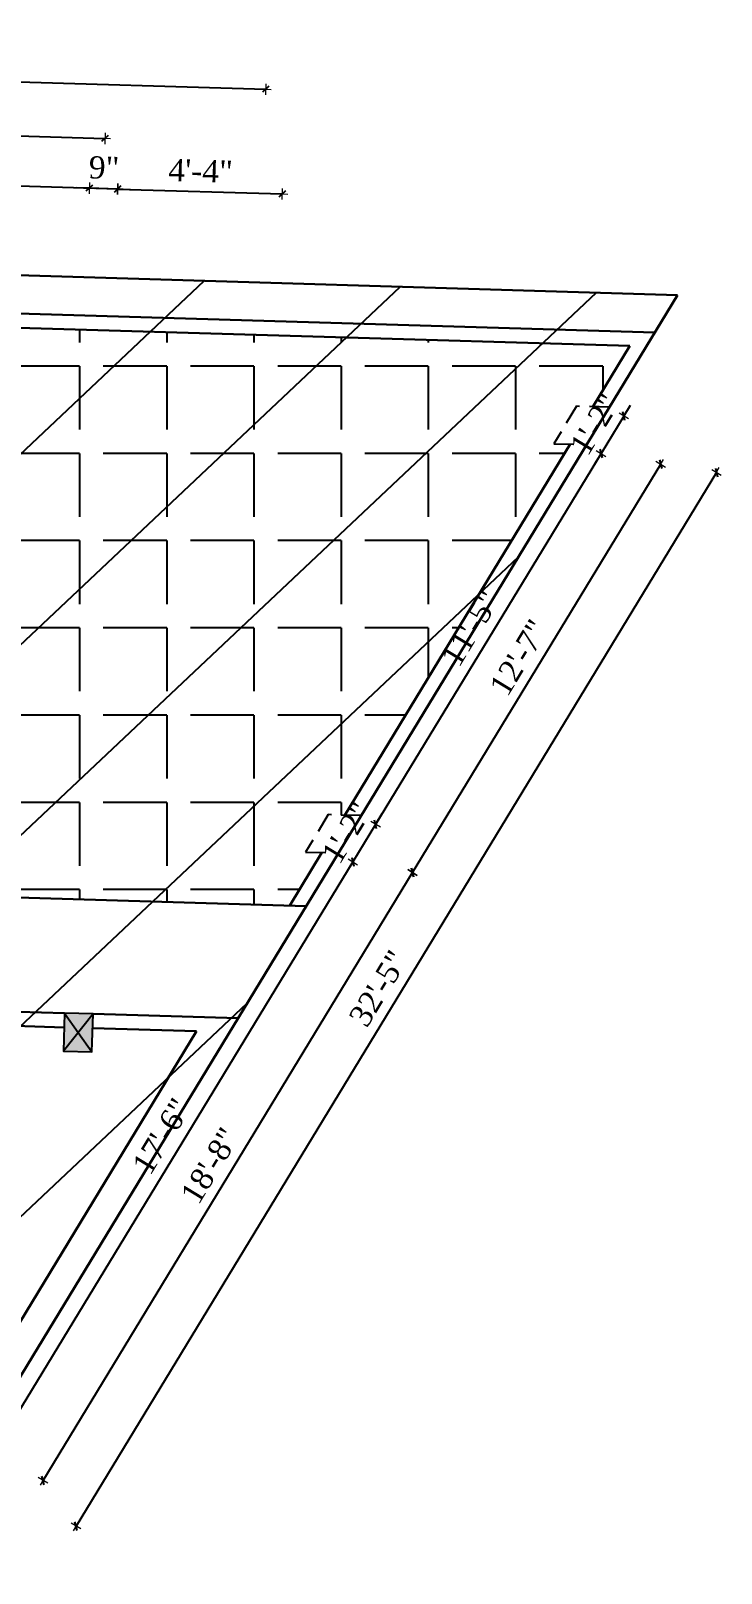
# Model space of a CAD drawing. Header units: inches. Extents: x 4069 to 291496, y -47643 to 12535.
# Drawn here: x 141950.4 to 142168.1, y -22585.9 to -22099.7 of the extents above; entities that cross this region are included whole.
import ezdxf

# ---------------------------------------------------------------- set-up
doc = ezdxf.new("R2010")
doc.units = ezdxf.units.IN
doc.header["$LTSCALE"] = 5
doc.header["$MEASUREMENT"] = 0
doc.linetypes.add('HIDDEN', pattern=[0.375, 0.25, -0.125])
doc.layers.add('A-WALL', color=7, linetype='Continuous', lineweight=9)
doc.layers.add('Dimension', color=7, linetype='Continuous', lineweight=18)
doc.layers.add('dim line', color=7, linetype='Continuous', lineweight=15, true_color=0xfab2b2)
doc.layers.add('WALL', color=7, linetype='Continuous')
doc.styles.add('ordinary', font='times.ttf')
doc.dimstyles.new('Copy of 96', dxfattribs={"dimtxt": 7, "dimasz": 4, "dimexe": 0.5, "dimexo": 0.5, "dimgap": 3, "dimtad": 1, "dimdec": 1, "dimzin": 11, "dimdsep": 46, "dimlunit": 4, "dimtxsty": 'ordinary', "dimblk": 'OBLIQUE', "dimcen": 0.09, "dimse1": 1, "dimse2": 1, "dimclrt": 6, "dimazin": 0, "dimtfac": 1, "dimtdec": 1, "dimtix": 1, "dimtmove": 2, "dimatfit": 3, "dimldrblk": 'leader', "dimfxl": 0.5, "dimfxlon": 1, "dimtolj": 1, "dimtzin": 0, "dimarcsym": 0})

# ---------------------------------------------------------------- blocks, each defined once
blk = doc.blocks.new('oblique')
at = {"color": 0, "lineweight": -2}
blk.add_line((0.25, 0.25), (-0.25, -0.25), dxfattribs=at)
at = {"layer": 'dim line', "lineweight": 9}
for p, q in [((-0.4375, 0), (0.4375, 0)), ((0, 0.4375), (0, -0.4375))]:
    blk.add_line(p, q, dxfattribs=at)
blk = doc.blocks.new('*D4268')
at = {"layer": 'A-WALL', "color": 0, "lineweight": -2, "ltscale": 50, "transparency": 16777216}
blk.add_line((141824.47, -22129.22), (141973.75, -22133.67), dxfattribs=at)
at = {"layer": 'Defpoints', "color": 0, "ltscale": 50, "transparency": 16777216}
for p in [(141973.75, -22133.67), (141816.24, -22405.02), (141965.52, -22409.48)]:
    blk.add_point(p, dxfattribs=at)
at = {"layer": 'A-WALL', "color": 0, "lineweight": -2, "ltscale": 50, "transparency": 16777216, "xscale": 4, "yscale": 4, "zscale": 4}
for p, rotation in [((141824.47, -22129.22), 178.2899854285133), ((141973.75, -22133.67), 358.2899854285133)]:
    blk.add_blockref('oblique', p, dxfattribs=dict(at, rotation=rotation))
at = {"layer": 'A-WALL', "color": 6, "ltscale": 50, "transparency": 16777216, "insert": (141899.31, -22124.89), "char_height": 7, "attachment_point": 5, "rotation": 358.29, "style": 'ordinary'}
blk.add_mtext('\\A1;12\'-5"', dxfattribs=at)
blk = doc.blocks.new('_OBLIQUE')
at = {"color": 0, "linetype": 'ByBlock'}
blk.add_line((-0.5, -0.5), (0.5, 0.5), dxfattribs=at)
blk = doc.blocks.new('leader')
at = {"layer": 'Dimension'}
for p, q in [((0, -4.33), (0, 4.33)), ((-4.42, 0), (4.42, 0))]:
    blk.add_line(p, q, dxfattribs=at)
blk = doc.blocks.new('*D4269')
at = {"layer": 'A-WALL', "color": 0, "lineweight": -2, "ltscale": 50, "transparency": 16777216}
blk.add_line((141564.15, -22104.41), (142024.45, -22118.15), dxfattribs=at)
at = {"layer": 'Defpoints', "color": 0, "ltscale": 50, "transparency": 16777216}
for p in [(142024.45, -22118.15), (141555.41, -22397.24), (142015.71, -22410.98)]:
    blk.add_point(p, dxfattribs=at)
at = {"layer": 'A-WALL', "color": 0, "lineweight": -2, "ltscale": 50, "transparency": 16777216, "xscale": 4, "yscale": 4, "zscale": 4}
for p, rotation in [((141564.15, -22104.41), 178.2899854285133), ((142024.45, -22118.15), 358.2899854285133)]:
    blk.add_blockref('oblique', p, dxfattribs=dict(at, rotation=rotation))
at = {"layer": 'A-WALL', "color": 6, "ltscale": 50, "transparency": 16777216, "insert": (141794.5, -22104.73), "char_height": 7, "attachment_point": 5, "rotation": 358.29, "style": 'ordinary'}
blk.add_mtext('\\A1;38\'-5"', dxfattribs=at)
blk = doc.blocks.new('*D4270')
at = {"layer": 'A-WALL', "color": 0, "lineweight": -2, "ltscale": 50, "transparency": 16777216}
for p, q in [((142137.36, -22221.16), (142130.19, -22232.95)), ((142137.36, -22221.16), (142139.44, -22217.74)), ((142130.19, -22232.95), (142128.12, -22236.37))]:
    blk.add_line(p, q, dxfattribs=at)
at = {"layer": 'Defpoints', "color": 0, "ltscale": 50, "transparency": 16777216}
for p in [(142132.8, -22218.39), (142125.63, -22230.18), (142130.19, -22232.95)]:
    blk.add_point(p, dxfattribs=at)
at = {"layer": 'A-WALL', "color": 0, "lineweight": -2, "ltscale": 50, "transparency": 16777216, "xscale": 4, "yscale": 4, "zscale": 4}
for p, rotation in [((142137.36, -22221.16), 238.7014709228844), ((142130.19, -22232.95), 58.70147092288438)]:
    blk.add_blockref('oblique', p, dxfattribs=dict(at, rotation=rotation))
at = {"layer": 'A-WALL', "color": 6, "ltscale": 50, "transparency": 16777216, "insert": (142128.22, -22223.68), "char_height": 7, "attachment_point": 5, "rotation": 58.7015, "style": 'ordinary'}
blk.add_mtext('\\A1;1\'-2"', dxfattribs=at)
blk = doc.blocks.new('*D4271')
at = {"layer": 'A-WALL', "color": 0, "lineweight": -2, "ltscale": 50, "transparency": 16777216}
blk.add_line((142130.19, -22232.95), (142059.1, -22349.88), dxfattribs=at)
at = {"layer": 'Defpoints', "color": 0, "ltscale": 50, "transparency": 16777216}
for p in [(142125.63, -22230.18), (142054.54, -22347.11), (142059.1, -22349.88)]:
    blk.add_point(p, dxfattribs=at)
at = {"layer": 'A-WALL', "color": 0, "lineweight": -2, "ltscale": 50, "transparency": 16777216, "xscale": 4, "yscale": 4, "zscale": 4}
for p, rotation in [((142130.19, -22232.95), 58.70147092372464), ((142059.1, -22349.88), 238.7014709237247)]:
    blk.add_blockref('oblique', p, dxfattribs=dict(at, rotation=rotation))
at = {"layer": 'A-WALL', "color": 6, "ltscale": 50, "transparency": 16777216, "insert": (142089.04, -22288.01), "char_height": 7, "attachment_point": 5, "rotation": 58.7015, "style": 'ordinary'}
blk.add_mtext('\\A1;11\'-5"', dxfattribs=at)
blk = doc.blocks.new('*D4272')
at = {"layer": 'A-WALL', "color": 0, "lineweight": -2, "ltscale": 50, "transparency": 16777216}
for p, q in [((142059.1, -22349.88), (142061.18, -22346.46)), ((142059.1, -22349.88), (142051.93, -22361.67)), ((142051.93, -22361.67), (142049.86, -22365.09))]:
    blk.add_line(p, q, dxfattribs=at)
at = {"layer": 'Defpoints', "color": 0, "ltscale": 50, "transparency": 16777216}
for p in [(142054.54, -22347.11), (142047.37, -22358.9), (142051.93, -22361.67)]:
    blk.add_point(p, dxfattribs=at)
at = {"layer": 'A-WALL', "color": 0, "lineweight": -2, "ltscale": 50, "transparency": 16777216, "xscale": 4, "yscale": 4, "zscale": 4}
for p, rotation in [((142059.1, -22349.88), 238.7014709237247), ((142051.93, -22361.67), 58.70147092372466)]:
    blk.add_blockref('oblique', p, dxfattribs=dict(at, rotation=rotation))
at = {"layer": 'A-WALL', "color": 6, "ltscale": 50, "transparency": 16777216, "insert": (142049.96, -22352.4), "char_height": 7, "attachment_point": 5, "rotation": 58.7015, "style": 'ordinary'}
blk.add_mtext('\\A1;1\'-2"', dxfattribs=at)
blk = doc.blocks.new('*D4273')
at = {"layer": 'A-WALL', "color": 0, "lineweight": -2, "ltscale": 50, "transparency": 16777216}
blk.add_line((142051.93, -22361.67), (141942.61, -22541.49), dxfattribs=at)
at = {"layer": 'Defpoints', "color": 0, "ltscale": 50, "transparency": 16777216}
for p in [(142047.37, -22358.9), (141938.04, -22538.72), (141942.61, -22541.49)]:
    blk.add_point(p, dxfattribs=at)
at = {"layer": 'A-WALL', "color": 0, "lineweight": -2, "ltscale": 50, "transparency": 16777216, "xscale": 4, "yscale": 4, "zscale": 4}
for p, rotation in [((142051.93, -22361.67), 58.70147092372464), ((141942.61, -22541.49), 238.7014709237247)]:
    blk.add_blockref('oblique', p, dxfattribs=dict(at, rotation=rotation))
at = {"layer": 'A-WALL', "color": 6, "ltscale": 50, "transparency": 16777216, "insert": (141991.66, -22448.17), "char_height": 7, "attachment_point": 5, "rotation": 58.7015, "style": 'ordinary'}
blk.add_mtext('\\A1;17\'-6"', dxfattribs=at)
blk = doc.blocks.new('*D4275')
at = {"layer": 'A-WALL', "color": 0, "lineweight": -2, "ltscale": 50, "transparency": 16777216}
blk.add_line((141954.24, -22556.64), (142070.74, -22365.03), dxfattribs=at)
at = {"layer": 'Defpoints', "color": 0, "ltscale": 50, "transparency": 16777216}
for p in [(142050.95, -22353), (142070.74, -22365.03), (141934.46, -22544.61)]:
    blk.add_point(p, dxfattribs=at)
at = {"layer": 'A-WALL', "color": 0, "lineweight": -2, "ltscale": 50, "transparency": 16777216, "xscale": 4, "yscale": 4, "zscale": 4}
for p, rotation in [((142070.74, -22365.03), 58.701470922782), ((141954.24, -22556.64), 238.701470922782)]:
    blk.add_blockref('oblique', p, dxfattribs=dict(at, rotation=rotation))
at = {"layer": 'A-WALL', "color": 6, "ltscale": 50, "transparency": 16777216, "insert": (142006.88, -22457.43), "char_height": 7, "attachment_point": 5, "rotation": 58.7015, "style": 'ordinary'}
blk.add_mtext('\\A1;18\'-8"', dxfattribs=at)
blk = doc.blocks.new('*D4276')
at = {"layer": 'A-WALL', "color": 0, "lineweight": -2, "ltscale": 50, "transparency": 16777216}
blk.add_line((142070.74, -22365.03), (142149, -22236.31), dxfattribs=at)
at = {"layer": 'Defpoints', "color": 0, "ltscale": 50, "transparency": 16777216}
for p in [(142129.21, -22224.28), (142149, -22236.31), (142050.95, -22353)]:
    blk.add_point(p, dxfattribs=at)
at = {"layer": 'A-WALL', "color": 0, "lineweight": -2, "ltscale": 50, "transparency": 16777216, "xscale": 4, "yscale": 4, "zscale": 4}
for p, rotation in [((142149, -22236.31), 58.70147092372466), ((142070.74, -22365.03), 238.7014709237247)]:
    blk.add_blockref('oblique', p, dxfattribs=dict(at, rotation=rotation))
at = {"layer": 'A-WALL', "color": 6, "ltscale": 50, "transparency": 16777216, "insert": (142104.25, -22297.26), "char_height": 7, "attachment_point": 5, "rotation": 58.7015, "style": 'ordinary'}
blk.add_mtext('\\A1;12\'-7"', dxfattribs=at)
blk = doc.blocks.new('*D4277')
at = {"layer": 'A-WALL', "color": 0, "lineweight": -2, "ltscale": 50, "transparency": 16777216}
blk.add_line((142166.57, -22238.92), (141964.65, -22571.04), dxfattribs=at)
at = {"layer": 'Defpoints', "color": 0, "ltscale": 50, "transparency": 16777216}
for p in [(142132.8, -22218.39), (141930.88, -22550.51), (141964.65, -22571.04)]:
    blk.add_point(p, dxfattribs=at)
at = {"layer": 'A-WALL', "color": 0, "lineweight": -2, "ltscale": 50, "transparency": 16777216, "xscale": 4, "yscale": 4, "zscale": 4}
for p, rotation in [((142166.57, -22238.92), 58.70147092277318), ((141964.65, -22571.04), 238.7014709227732)]:
    blk.add_blockref('oblique', p, dxfattribs=dict(at, rotation=rotation))
at = {"layer": 'A-WALL', "color": 6, "ltscale": 50, "transparency": 16777216, "insert": (142060.01, -22401.57), "char_height": 7, "attachment_point": 5, "rotation": 58.7015, "style": 'ordinary'}
blk.add_mtext('\\A1;32\'-5"', dxfattribs=at)
blk = doc.blocks.new('*D4289')
at = {"layer": 'A-WALL', "color": 0, "lineweight": -2, "ltscale": 50, "transparency": 16777216}
for p, q in [((141968.79, -22149.33), (141964.79, -22149.21)), ((141977.78, -22149.6), (141968.79, -22149.33)), ((141977.78, -22149.6), (141981.78, -22149.72))]:
    blk.add_line(p, q, dxfattribs=at)
at = {"layer": 'Defpoints', "color": 0, "ltscale": 50, "transparency": 16777216}
for p in [(141968.79, -22149.33), (141961.02, -22409.34), (141970.02, -22409.61)]:
    blk.add_point(p, dxfattribs=at)
at = {"layer": 'A-WALL', "color": 0, "lineweight": -2, "ltscale": 50, "transparency": 16777216, "xscale": 4, "yscale": 4, "zscale": 4}
for p, rotation in [((141968.79, -22149.33), 358.2899854285133), ((141977.78, -22149.6), 178.2899854285133)]:
    blk.add_blockref('oblique', p, dxfattribs=dict(at, rotation=rotation))
at = {"layer": 'A-WALL', "color": 6, "ltscale": 50, "transparency": 16777216, "insert": (141973.48, -22142.9), "char_height": 7, "attachment_point": 5, "rotation": 358.29, "style": 'ordinary'}
blk.add_mtext('\\A1;9"', dxfattribs=at)
blk = doc.blocks.new('*D4613')
at = {"layer": 'A-WALL', "color": 0, "lineweight": -2, "ltscale": 50, "transparency": 16777216}
blk.add_line((141977.78, -22149.6), (141828.5, -22145.15), dxfattribs=at)
at = {"layer": 'Defpoints', "color": 0, "ltscale": 50, "transparency": 16777216}
for p in [(141828.5, -22145.15), (141820.73, -22405.16), (141970.02, -22409.61)]:
    blk.add_point(p, dxfattribs=at)
at = {"layer": 'A-WALL', "color": 0, "lineweight": -2, "ltscale": 50, "transparency": 16777216, "xscale": 4, "yscale": 4, "zscale": 4}
for p, rotation in [((141828.5, -22145.15), 178.2899854285133), ((141977.78, -22149.6), 358.2899854285133)]:
    blk.add_blockref('oblique', p, dxfattribs=dict(at, rotation=rotation))
at = {"layer": 'A-WALL', "color": 6, "ltscale": 50, "transparency": 16777216, "insert": (141903.33, -22140.82), "char_height": 7, "attachment_point": 5, "rotation": 358.29, "style": 'ordinary'}
blk.add_mtext('\\A1;12\'-5"', dxfattribs=at)
blk = doc.blocks.new('*D4290')
at = {"layer": 'A-WALL', "color": 0, "lineweight": -2, "ltscale": 50, "transparency": 16777216}
blk.add_line((141977.78, -22149.6), (142029.64, -22151.15), dxfattribs=at)
at = {"layer": 'Defpoints', "color": 0, "ltscale": 50, "transparency": 16777216}
for p in [(142029.64, -22151.15), (141970.02, -22409.61), (142021.88, -22411.1)]:
    blk.add_point(p, dxfattribs=at)
at = {"layer": 'A-WALL', "color": 0, "lineweight": -2, "ltscale": 50, "transparency": 16777216, "xscale": 4, "yscale": 4, "zscale": 4}
for p, rotation in [((141977.78, -22149.6), 178.2899854285133), ((142029.64, -22151.15), 358.2899854285133)]:
    blk.add_blockref('oblique', p, dxfattribs=dict(at, rotation=rotation))
at = {"layer": 'A-WALL', "color": 6, "ltscale": 50, "transparency": 16777216, "insert": (142003.91, -22143.88), "char_height": 7, "attachment_point": 5, "rotation": 358.29, "style": 'ordinary'}
blk.add_mtext('\\A1;4\'-4"', dxfattribs=at)

msp = doc.modelspace()

# ---------------------------------------------------------------- hatches: boundary and pattern name
at = {"layer": 'WALL', "linetype": 'ByBlock', "ltscale": 5, "true_color": 0xf8991e}
h = msp.add_hatch(dxfattribs=at)
h.set_pattern_fill('ANSI31', color=30, scale=350, angle=178.2899854)
h.set_pattern_definition([(223.29, (149416.89, -25714.81), (29.99899, -31.8453), [])])
h.paths.add_polyline_path([(142154.30432, -22183.0114), (141909.36949, -22585.88173), (141551.08113, -22575.1853), (141560.90598, -22165.29594)])
h = msp.add_hatch(dxfattribs=at)
h.set_pattern_fill('ANGLE', color=30, scale=100, angle=180)
h.set_pattern_definition([(180, (266375.712, -45497.944), (-3e-15, -27.5), [20, -7.5]), (270, (266375.712, -45497.944), (27.5, -5e-15), [20, -7.5])])
h.paths.add_polyline_path([(141565.01312, -22181.92591), (141564.55111, -22201.4208), (141569.04919, -22201.55509), (141568.76487, -22213.55195), (141564.26679, -22213.41766), (141562.83391, -22273.87831), (141597.3436, -22273.87831), (141595.24549, -22362.40844), (142032.041, -22375.44865), (142042.19683, -22358.74427), (142037.02431, -22358.58984), (142044.19313, -22346.79852), (142049.36565, -22346.95294), (142120.4565, -22230.02228), (142115.28397, -22229.86786), (142122.4528, -22218.07654), (142127.62532, -22218.23096), (142139.27466, -22199.07005)])
h.paths.add_polyline_path([(141844.2801, -22295.92891), (141790.69277, -22294.32874), (141791.40666, -22270.42177), (141844.99398, -22272.02194)], flags=16)
h = msp.add_hatch(color=30, dxfattribs=at)
h.dxf.hatch_style = 1
h.paths.add_polyline_path([(141965.34198, -22415.47611), (141970.01902, -22409.61307), (141961.02303, -22409.3445)])
h.paths.add_polyline_path([(141961.02303, -22409.3445), (141960.66494, -22421.33915), (141965.34198, -22415.47611)])
h.paths.add_polyline_path([(141965.34198, -22415.47611), (141960.66494, -22421.33915), (141969.66093, -22421.60772)])
h.paths.add_polyline_path([(141969.66093, -22421.60772), (141970.01902, -22409.61307), (141965.34198, -22415.47611)])

# ---------------------------------------------------------------- linework, layer by layer
at = {"color": 1, "ltscale": 5}
for p, q in [((141970.01902, -22409.61307), (141960.66494, -22421.33915)), ((141961.02303, -22409.3445), (141969.66093, -22421.60772))]:
    msp.add_line(p, q, dxfattribs=at)
at = {"layer": 'A-WALL', "lineweight": 30}
for p, q in [((142154.30432, -22183.0114), (141560.90598, -22165.29594)), ((142147.13549, -22194.80273), (141560.62166, -22177.2928)), ((142139.27466, -22199.07005), (141565.01312, -22181.92591)), ((142154.30432, -22183.0114), (141909.36949, -22585.88173)), ((142139.27466, -22199.07005), (142127.62532, -22218.23096)), ((142120.4565, -22230.02228), (142049.36565, -22346.95294)), ((141560.7602, -22361.37891), (142037.21352, -22375.60307)), ((142042.19683, -22358.74427), (142032.041, -22375.44865)), ((141961.02303, -22409.3445), (141916.36725, -22408.01133)), ((141970.01902, -22409.61307), (142015.70705, -22410.97705)), ((141960.88875, -22413.84249), (141916.23297, -22412.50933)), ((142002.67369, -22415.08995), (141920.53091, -22550.1989)), ((141969.88474, -22414.11106), (142002.67369, -22415.08995))]:
    msp.add_line(p, q, dxfattribs=at)
at = {"layer": 'WALL', "color": 2, "linetype": 'HIDDEN', "ltscale": 5}
for points in [[(142132.79784, -22218.38538), (142122.4528, -22218.07654), (142115.28397, -22229.86786), (142125.62902, -22230.17671)], [(142054.53818, -22347.10736), (142044.19313, -22346.79852), (142037.02431, -22358.58984), (142047.36935, -22358.89869)]]:
    msp.add_lwpolyline(points, close=True, dxfattribs=at)
at = {"layer": 'WALL', "color": 2, "linetype": 'ByBlock', "ltscale": 5}
msp.add_lwpolyline([(141970.01902, -22409.61307), (141961.02303, -22409.3445), (141960.66494, -22421.33915), (141969.66093, -22421.60772)], close=True, dxfattribs=at)

# ---------------------------------------------------------------- dimensions: what is measured, and where the dimension line sits
at = {"layer": 'A-WALL', "ltscale": 50}
for base, p1, p2, angle, picture, middle in [((142024.44904, -22118.15479), (141555.40917, -22397.2352), (142015.70705, -22410.97705), 178.2899854, '*D4269', (141794.49587, -22104.72623)), ((141973.75497, -22133.67415), (141816.23619, -22405.02199), (141965.52103, -22409.47878), 178.2899854, '*D4268', (141899.30832, -22124.88812)), ((141828.49662, -22145.14528), (141970.01902, -22409.61307), (141820.73419, -22405.15628), 178.2899854, '*D4613', (141903.33481, -22140.81603)), ((141968.78546, -22149.33349), (141970.01902, -22409.61307), (141961.02303, -22409.3445), 178.2899854, '*D4289', (141973.47953, -22142.90005)), ((142029.64479, -22151.1504), (141970.01902, -22409.61307), (142021.8842, -22411.0997), 178.2899854, '*D4290', (142003.90709, -22143.87913)), ((142148.99521, -22236.30786), (142050.95377, -22353.00302), (142129.21343, -22224.28104), 238.7014709, '*D4276', (142104.25094, -22297.25541)), ((142059.1027, -22349.88247), (142125.62902, -22230.17671), (142054.53818, -22347.10736), 58.7014709, '*D4271', (142089.04231, -22288.00895)), ((142051.93388, -22361.6738), (142054.53818, -22347.10736), (142047.36935, -22358.89869), 58.7014709, '*D4272', (142049.96422, -22352.40141)), ((141942.60931, -22541.49153), (142047.36935, -22358.89869), (141938.04478, -22538.71642), 58.7014709, '*D4273', (141991.65715, -22448.16923))]:
    dim = msp.add_linear_dim(base=base, p1=p1, p2=p2, angle=angle, dimstyle='Copy of 96', override={"dimdec": 0, "dimblk": 'oblique', "dimtdec": 0, "dimarcsym": 1}, dxfattribs=at)
    dim.commit()
    dim.dimension.update_dxf_attribs({"geometry": picture, "text_midpoint": middle})
for p1, p2, distance, picture, middle in [((142132.79784, -22218.38538), (142125.62902, -22230.17671), 5.34192, '*D4270', (142128.22389, -22223.67942)), ((142132.79784, -22218.38538), (141930.87596, -22550.50775), 39.52759, '*D4277', (142060.00631, -22401.57284)), ((141934.46037, -22544.61208), (142050.95377, -22353.00302), -23.15088, '*D4275', (142006.88303, -22457.42618))]:
    dim = msp.add_aligned_dim(p1=p1, p2=p2, distance=distance, dimstyle='Copy of 96', override={"dimdec": 0, "dimblk": 'oblique', "dimtdec": 0, "dimarcsym": 1}, dxfattribs=at)
    dim.commit()
    dim.dimension.update_dxf_attribs({"geometry": picture, "text_midpoint": middle})

doc.saveas('drawing.dxf')
